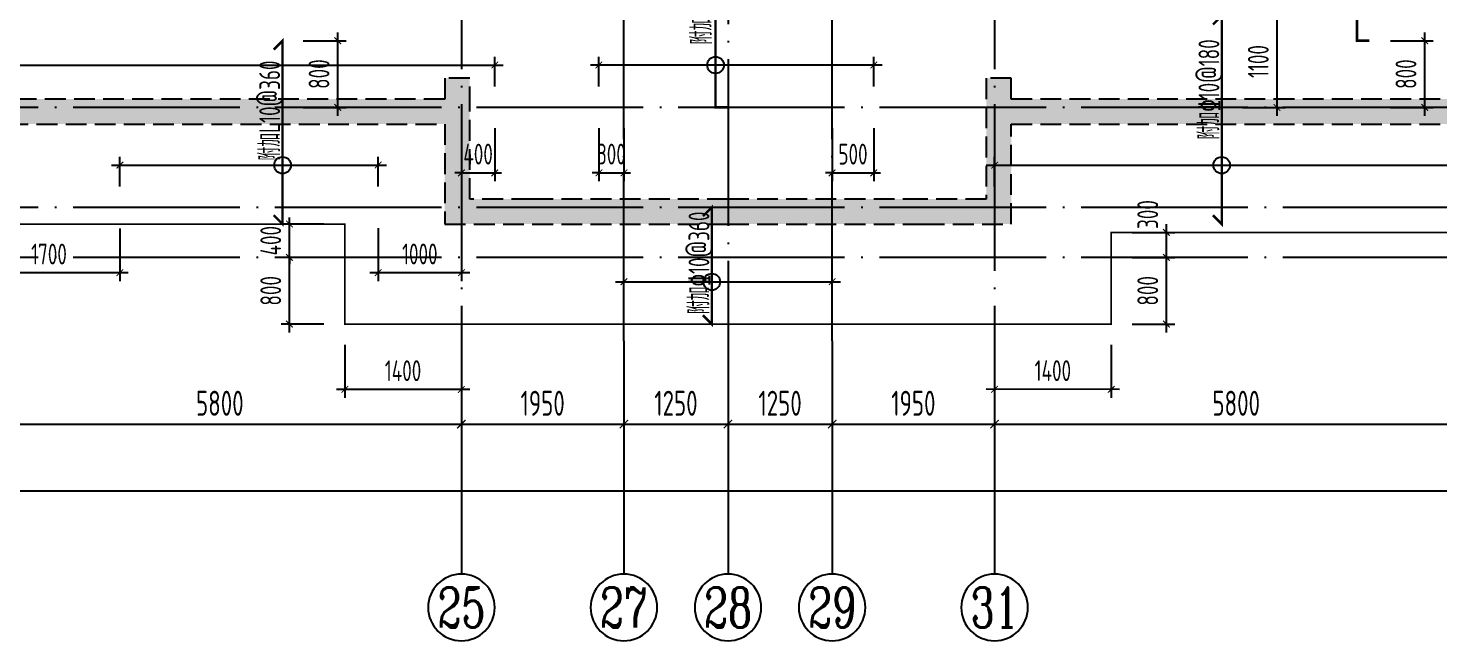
# Model space of a CAD drawing. Extents: x -668857 to 143095, y -247466 to 228182.
# Drawn here: x -398928 to -381996, y 194446 to 201797 of the extents above; entities that cross this region are included whole.
import ezdxf
from ezdxf.enums import TextEntityAlignment as Align

# ---------------------------------------------------------------- set-up
doc = ezdxf.new("R2010")
doc.units = 0
doc.header["$LTSCALE"] = 1000
doc.linetypes.add('DASH', pattern=[0.35, 0.25, -0.1])
doc.linetypes.add('DOTE', pattern=[2.42, 2, -0.2, 0.02, -0.2])
doc.layers.get('0').update_dxf_attribs({"linetype": 'CONTINUOUS'})
doc.layers.get('DEFPOINTS').update_dxf_attribs({"linetype": 'CONTINUOUS'})
for name, color, linetype in [('A-AXIS', 1, 'CONTINUOUS'), ('A-DOTE', 10, 'DOTE'), ('AXIS_NUM', 7, 'CONTINUOUS'), ('S-B板配筋', 6, 'CONTINUOUS'), ('S-B板配筋号', 7, 'CONTINUOUS'), ('S-J基础底板', 5, 'CONTINUOUS'), ('S-J基础底板标注', 3, 'CONTINUOUS'), ('S-Q墙填充', 252, 'CONTINUOUS'), ('S-Q墙实线', 6, 'CONTINUOUS'), ('S-Q墙虚线', 6, 'DASH'), ('S-Y一般标注', 3, 'CONTINUOUS')]:
    doc.layers.add(name, color=color, linetype=linetype)
doc.styles.add('TSSD_Axis', font='complex.shx', dxfattribs={"width": 0.7, "bigfont": 'hztxt.shx'})
doc.styles.add('TSSD_DIMENSION', font='Tssdeng.shx', dxfattribs={"width": 0.7, "bigfont": 'tssdchn.shx'})
doc.styles.add('TSSD_REIN', font='tssdeng.shx', dxfattribs={"width": 0.7, "height": 300, "bigfont": 'tssdchn.shx'})
doc.dimstyles.new('TSSD_100_100', dxfattribs={"dimtxt": 300, "dimasz": 100, "dimexe": 100, "dimexo": 250, "dimgap": 100, "dimtad": 1, "dimdec": 0, "dimzin": 0, "dimdsep": 46, "dimtxsty": 'TSSD_DIMENSION', "dimblk": 'ARCHTICK', "dimcen": 0, "dimdle": 100, "dimclrt": 7, "dimadec": 0, "dimazin": 0, "dimtfac": 1, "dimtdec": 0, "dimtix": 1, "dimtmove": 2, "dimatfit": 3, "dimldrblk": 'ARCHTICK', "dimfxl": 0, "dimtolj": 1, "dimtzin": 0, "dimarcsym": 0})
doc.dimstyles.new('TSSD_100_100$0', dxfattribs={"dimtxt": 300, "dimasz": 80, "dimexe": 100, "dimexo": 250, "dimgap": 100, "dimtad": 1, "dimdec": 0, "dimzin": 0, "dimdsep": 46, "dimtxsty": 'TSSD_DIMENSION', "dimblk": 'ARCHTICK', "dimcen": 0, "dimdle": 100, "dimclrd": 3, "dimclre": 3, "dimclrt": 7, "dimadec": 0, "dimazin": 0, "dimtfac": 1, "dimtdec": 0, "dimtix": 1, "dimtmove": 2, "dimatfit": 3, "dimldrblk": 'ARCHTICK', "dimfxl": 0, "dimtolj": 1, "dimtzin": 0, "dimarcsym": 0})

# ---------------------------------------------------------------- blocks, each defined once
blk = doc.blocks.new('_ArchTick')
at = {"color": 0, "linetype": 'ByBlock', "const_width": 0.15}
blk.add_lwpolyline([(-0.5, -0.5), (0.5, 0.5)], dxfattribs=at)
blk = doc.blocks.new('*D260')
at = {"layer": 'DEFPOINTS', "color": 0}
for p in [(33100, 3600), (38900, 3600), (38900, 2600)]:
    blk.add_point(p, dxfattribs=at)
at = {"layer": 'S-Y一般标注', "color": 0, "lineweight": -2}
for p, q in [((33100, 3350), (33100, 2500)), ((38900, 3350), (38900, 2500)), ((33000, 2600), (39000, 2600))]:
    blk.add_line(p, q, dxfattribs=at)
at = {"layer": 'S-Y一般标注', "color": 0, "lineweight": -2, "xscale": 100, "yscale": 100, "zscale": 100, "rotation": 180}
blk.add_blockref('_ArchTick', (33100, 2600), dxfattribs=at)
at = {"layer": 'S-Y一般标注', "color": 0, "lineweight": -2, "xscale": 100, "yscale": 100, "zscale": 100}
blk.add_blockref('_ArchTick', (38900, 2600), dxfattribs=at)
at = {"layer": 'S-Y一般标注', "color": 7, "insert": (36000, 2850), "char_height": 300, "attachment_point": 5, "style": 'TSSD_DIMENSION'}
blk.add_mtext('\\A1;5800', dxfattribs=at)
blk = doc.blocks.new('ts_axno')
at = {"color": 0, "linetype": 'ByBlock', "lineweight": -2}
blk.add_circle((0, 0), 0.5, dxfattribs=at)
at = {"color": 0, "linetype": 'ByBlock', "lineweight": -2, "style": 'TSSD_Axis', "width": 0.7}
blk.add_attdef('A', text='', height=0.6, dxfattribs=at).set_placement((0, 0), align=Align.MIDDLE_CENTER)
blk = doc.blocks.new('*D261')
at = {"layer": 'DEFPOINTS', "color": 0}
for p in [(43350, 3600), (45300, 3600), (45300, 2600)]:
    blk.add_point(p, dxfattribs=at)
at = {"layer": 'S-Y一般标注', "color": 0, "lineweight": -2}
for p, q in [((43350, 3350), (43350, 2500)), ((45300, 3350), (45300, 2500)), ((43250, 2600), (45400, 2600))]:
    blk.add_line(p, q, dxfattribs=at)
at = {"layer": 'S-Y一般标注', "color": 0, "lineweight": -2, "xscale": 100, "yscale": 100, "zscale": 100, "rotation": 180}
blk.add_blockref('_ArchTick', (43350, 2600), dxfattribs=at)
at = {"layer": 'S-Y一般标注', "color": 0, "lineweight": -2, "xscale": 100, "yscale": 100, "zscale": 100}
blk.add_blockref('_ArchTick', (45300, 2600), dxfattribs=at)
at = {"layer": 'S-Y一般标注', "color": 7, "insert": (44325, 2850), "char_height": 300, "attachment_point": 5, "style": 'TSSD_DIMENSION'}
blk.add_mtext('\\A1;1950', dxfattribs=at)
blk = doc.blocks.new('*D262')
at = {"layer": 'DEFPOINTS', "color": 0}
for p in [(45300, 3600), (51100, 3600), (51100, 2600)]:
    blk.add_point(p, dxfattribs=at)
at = {"layer": 'S-Y一般标注', "color": 0, "lineweight": -2}
for p, q in [((45300, 3350), (45300, 2500)), ((51100, 3350), (51100, 2500)), ((45200, 2600), (51200, 2600))]:
    blk.add_line(p, q, dxfattribs=at)
at = {"layer": 'S-Y一般标注', "color": 0, "lineweight": -2, "xscale": 100, "yscale": 100, "zscale": 100, "rotation": 180}
blk.add_blockref('_ArchTick', (45300, 2600), dxfattribs=at)
at = {"layer": 'S-Y一般标注', "color": 0, "lineweight": -2, "xscale": 100, "yscale": 100, "zscale": 100}
blk.add_blockref('_ArchTick', (51100, 2600), dxfattribs=at)
at = {"layer": 'S-Y一般标注', "color": 7, "insert": (48200, 2850), "char_height": 300, "attachment_point": 5, "style": 'TSSD_DIMENSION'}
blk.add_mtext('\\A1;5800', dxfattribs=at)
blk = doc.blocks.new('*D264')
at = {"layer": 'DEFPOINTS', "color": 0}
for p in [(4600, 3600), (54600, 3600), (54600, 1800)]:
    blk.add_point(p, dxfattribs=at)
at = {"layer": 'S-Y一般标注', "color": 0, "lineweight": -2}
for p, q in [((4600, 3350), (4600, 1700)), ((54600, 3350), (54600, 1700)), ((4500, 1800), (54700, 1800))]:
    blk.add_line(p, q, dxfattribs=at)
at = {"layer": 'S-Y一般标注', "color": 0, "lineweight": -2, "xscale": 100, "yscale": 100, "zscale": 100, "rotation": 180}
blk.add_blockref('_ArchTick', (4600, 1800), dxfattribs=at)
at = {"layer": 'S-Y一般标注', "color": 0, "lineweight": -2, "xscale": 100, "yscale": 100, "zscale": 100}
blk.add_blockref('_ArchTick', (54600, 1800), dxfattribs=at)
at = {"layer": 'S-Y一般标注', "color": 7, "insert": (29600, 2050), "char_height": 300, "attachment_point": 5, "style": 'TSSD_DIMENSION'}
blk.add_mtext('\\A1;50000', dxfattribs=at)
blk = doc.blocks.new('*D268')
at = {"layer": 'DEFPOINTS', "color": 0}
for p in [(38900, 3600), (40850, 3600), (40850, 2600)]:
    blk.add_point(p, dxfattribs=at)
at = {"layer": 'S-Y一般标注', "color": 0, "lineweight": -2}
for p, q in [((38900, 3350), (38900, 2500)), ((40850, 3350), (40850, 2500)), ((38800, 2600), (40950, 2600))]:
    blk.add_line(p, q, dxfattribs=at)
at = {"layer": 'S-Y一般标注', "color": 0, "lineweight": -2, "xscale": 100, "yscale": 100, "zscale": 100, "rotation": 180}
blk.add_blockref('_ArchTick', (38900, 2600), dxfattribs=at)
at = {"layer": 'S-Y一般标注', "color": 0, "lineweight": -2, "xscale": 100, "yscale": 100, "zscale": 100}
blk.add_blockref('_ArchTick', (40850, 2600), dxfattribs=at)
at = {"layer": 'S-Y一般标注', "color": 7, "insert": (39875, 2850), "char_height": 300, "attachment_point": 5, "style": 'TSSD_DIMENSION'}
blk.add_mtext('\\A1;1950', dxfattribs=at)
blk = doc.blocks.new('*D283')
at = {"layer": 'DEFPOINTS', "color": 0}
for p in [(40850, 3600), (42100, 3600), (42100, 2600)]:
    blk.add_point(p, dxfattribs=at)
at = {"layer": 'S-Y一般标注', "color": 0, "lineweight": -2}
for p, q in [((40850, 3350), (40850, 2500)), ((42100, 3350), (42100, 2500)), ((40750, 2600), (42200, 2600))]:
    blk.add_line(p, q, dxfattribs=at)
at = {"layer": 'S-Y一般标注', "color": 0, "lineweight": -2, "xscale": 100, "yscale": 100, "zscale": 100, "rotation": 180}
blk.add_blockref('_ArchTick', (40850, 2600), dxfattribs=at)
at = {"layer": 'S-Y一般标注', "color": 0, "lineweight": -2, "xscale": 100, "yscale": 100, "zscale": 100}
blk.add_blockref('_ArchTick', (42100, 2600), dxfattribs=at)
at = {"layer": 'S-Y一般标注', "color": 7, "insert": (41475, 2850), "char_height": 300, "attachment_point": 5, "style": 'TSSD_DIMENSION'}
blk.add_mtext('\\A1;1250', dxfattribs=at)
blk = doc.blocks.new('*D284')
at = {"layer": 'DEFPOINTS', "color": 0}
for p in [(42100, 3600), (43350, 3600), (43350, 2600)]:
    blk.add_point(p, dxfattribs=at)
at = {"layer": 'S-Y一般标注', "color": 0, "lineweight": -2}
for p, q in [((42100, 3350), (42100, 2500)), ((43350, 3350), (43350, 2500)), ((42000, 2600), (43450, 2600))]:
    blk.add_line(p, q, dxfattribs=at)
at = {"layer": 'S-Y一般标注', "color": 0, "lineweight": -2, "xscale": 100, "yscale": 100, "zscale": 100, "rotation": 180}
blk.add_blockref('_ArchTick', (42100, 2600), dxfattribs=at)
at = {"layer": 'S-Y一般标注', "color": 0, "lineweight": -2, "xscale": 100, "yscale": 100, "zscale": 100}
blk.add_blockref('_ArchTick', (43350, 2600), dxfattribs=at)
at = {"layer": 'S-Y一般标注', "color": 7, "insert": (42725, 2850), "char_height": 300, "attachment_point": 5, "style": 'TSSD_DIMENSION'}
blk.add_mtext('\\A1;1250', dxfattribs=at)
blk = doc.blocks.new('20210824.17211196')
at = {"layer": 'S-Q墙填充', "ltscale": 0.5}
h = blk.add_hatch(dxfattribs=at)
h.set_pattern_fill('ARMORED', color=252, scale=30, style=0)
h.set_pattern_definition([(50, (48278.55, 29260.87), (215.17805, -18.82564), [22.5, -247.5]), (355, (48278.55, 29260.87), (-41.6254, 225.65764), [18, -198]), (100.4514, (48296.48, 29259.3), (173.5528, 206.83186), [19.12206, -210.34263]), (46.1842, (48278.55, 29320.87), (320.1723, -49.6557), [33.75, -371.25]), (96.6356, (48305.23, 29316.73), (280.3988, 292.2354), [28.6831, -315.5139]), (351.1842, (48278.55, 29320.87), (280.3986, 292.2356), [27, -297]), (21, (48308.55, 29305.87), (179.07212, -120.78567), [22.5, -247.5]), (326, (48308.55, 29305.87), (72.9946, 217.545), [18, -198]), (71.4514, (48323.47, 29295.8), (252.0668, 96.75915), [19.12206, -210.34263]), (37.5, (48278.55, 29260.87), (3.647957, 99.868156), [0, -195.6, 0, -201, 0, -198.75]), (7.5, (48278.55, 29260.87), (78.92086, 118.32351), [0, -114.6, 0, -191.1, 0, -75.75]), (327.5, (48211.65, 29260.87), (160.14673, -6.76646), [0, -75, 0, -234, 0, -310.5]), (317.5, (48181.65, 29260.87), (174.95585, 30.0315), [0, -97.5, 0, -155.4, 0, -220.5]), (45, (48278.55, 29260.87), (-106.06602, 106.06602), [])])
h.paths.add_polyline_path([(147542, 66729), (145942, 66729), (145542, 66729), (142642, 66729), (142192, 66729), (141292, 66729), (140842, 66729), (139342, 66729), (139342, 67529), (139342, 68529), (138692, 68529), (137042, 68529), (136442, 68529), (136442, 68779), (133242, 68779), (133242, 68529), (132642, 68529), (131042, 68529), (130342, 68529), (130342, 67529), (130342, 66729), (117642, 66729), (117192, 66729), (116292, 66729), (115842, 66729), (114342, 66729), (114342, 67529), (114342, 68529), (113692, 68529), (112042, 68529), (111442, 68529), (111442, 68779), (108242, 68779), (108242, 68529), (107642, 68529), (106042, 68529), (105342, 68529), (105342, 67529), (105342, 66729), (97142, 66729), (97142, 63729), (97142, 61129), (97142, 59029), (99942, 59029), (106442, 59029), (106442, 57829), (107492, 57829), (109842, 57829), (112192, 57829), (113242, 57829), (113242, 59029), (118842, 59029), (119742, 59029), (122342, 59029), (124942, 59029), (125842, 59029), (131442, 59029), (131442, 57829), (132492, 57829), (134842, 57829), (137192, 57829), (138242, 57829), (138242, 59029), (143842, 59029), (144742, 59029), (147542, 59029)])
h.paths.add_polyline_path([(100942, 59329), (100942, 60779), (100742, 60779), (100742, 59329), (99942, 59329), (97442, 59329), (97442, 61129), (97442, 63629), (98142, 63629), (98142, 63829), (97442, 63829), (97442, 66429), (97842, 66429), (98742, 66429), (99042, 66429), (99042, 65779), (99242, 65779), (99242, 66429), (101942, 66429), (101942, 63629), (102142, 63629), (102142, 66429), (102492, 66429), (103392, 66429), (103742, 66429), (103742, 65629), (103942, 65629), (103942, 66429), (105642, 66429), (105642, 67529), (105642, 68229), (106042, 68229), (107642, 68229), (108342, 68229), (108342, 67029), (108542, 67029), (108542, 68329), (108542, 68479), (111142, 68479), (111142, 68329), (111142, 67029), (111342, 67029), (111342, 68229), (112042, 68229), (113692, 68229), (114042, 68229), (114042, 67529), (114042, 66429), (115742, 66429), (115742, 65629), (115942, 65629), (115942, 66429), (116292, 66429), (117192, 66429), (117542, 66429), (117542, 63629), (117742, 63629), (117742, 66429), (120442, 66429), (120442, 63629), (120642, 63629), (120642, 66429), (120942, 66429), (121942, 66429), (122242, 66429), (122242, 66429), (122442, 66429), (122442, 66429), (122742, 66429), (123742, 66429), (124042, 66429), (124042, 63629), (124242, 63629), (124242, 66429), (126942, 66429), (126942, 63629), (127142, 63629), (127142, 66429), (127492, 66429), (128392, 66429), (128742, 66429), (128742, 65629), (128942, 65629), (128942, 66429), (130642, 66429), (130642, 67529), (130642, 68229), (131042, 68229), (132642, 68229), (133342, 68229), (133342, 67029), (133542, 67029), (133542, 68479), (136142, 68479), (136142, 67029), (136342, 67029), (136342, 68229), (137042, 68229), (138692, 68229), (139042, 68229), (139042, 67529), (139042, 66429), (140742, 66429), (140742, 65629), (140942, 65629), (140942, 66429), (141292, 66429), (142192, 66429), (142542, 66429), (142542, 63629), (142742, 63629), (142742, 66429), (145442, 66429), (145442, 65779), (145642, 65779), (145642, 66429), (145942, 66429), (146842, 66429), (147242, 66429), (147242, 63829), (146542, 63829), (146542, 63629), (147242, 63629), (147242, 61129), (147242, 59329), (144742, 59329), (143942, 59329), (143942, 60779), (143742, 60779), (143742, 59329), (138242, 59329), (138242, 59579), (137942, 59579), (137942, 59229), (137942, 58129), (137192, 58129), (134842, 58129), (132492, 58129), (131742, 58129), (131742, 59229), (131742, 59579), (131442, 59579), (131442, 59329), (125942, 59329), (125942, 60779), (125742, 60779), (125742, 59329), (124942, 59329), (122342, 59329), (119742, 59329), (118942, 59329), (118942, 60779), (118742, 60779), (118742, 59329), (113242, 59329), (113242, 59579), (112942, 59579), (112942, 59229), (112942, 58129), (112192, 58129), (109842, 58129), (107492, 58129), (106742, 58129), (106742, 59229), (106742, 59579), (106442, 59579), (106442, 59329)], flags=16)
at = {"layer": 'S-Q墙虚线', "color": 6}
for points in [[(125842, 59029), (131442, 59029), (131442, 57829), (132492, 57829), (134842, 57829), (137192, 57829), (138242, 57829), (138242, 59029), (143842, 59029)], [(143742, 59329), (138242, 59329), (138242, 59579), (137942, 59579), (137942, 59229), (137942, 58129), (137192, 58129), (134842, 58129), (132492, 58129), (131742, 58129), (131742, 59229), (131742, 59579), (131442, 59579), (131442, 59329), (125942, 59329)]]:
    blk.add_lwpolyline(points, dxfattribs=at)
blk = doc.blocks.new('*D955')
at = {"layer": 'DEFPOINTS', "color": 0}
for p in [(-395792, 199046), (-395128, 199046), (-395128, 198246)]:
    blk.add_point(p, dxfattribs=at)
at = {"layer": 'S-J基础底板标注', "color": 3, "lineweight": -2}
for p, q in [((-395792, 198146), (-395792, 199146)), ((-395378, 199046), (-395892, 199046)), ((-395378, 198246), (-395892, 198246))]:
    blk.add_line(p, q, dxfattribs=at)
at = {"layer": 'S-J基础底板标注', "color": 3, "lineweight": -2, "xscale": 80, "yscale": 80, "zscale": 80}
for p, rotation in [((-395792, 199046), 89.99821958905613), ((-395792, 198246), 269.9982195890561)]:
    blk.add_blockref('_ArchTick', p, dxfattribs=dict(at, rotation=rotation))
at = {"layer": 'S-J基础底板标注', "color": 7, "insert": (-396017, 198646), "char_height": 250, "attachment_point": 5, "rotation": 89.9982, "style": 'TSSD_DIMENSION'}
blk.add_mtext('\\A1;800', dxfattribs=at)
blk = doc.blocks.new('*D957')
at = {"layer": 'DEFPOINTS', "color": 0}
for p in [(-395128, 198246), (-393728, 198245), (-395129, 197463)]:
    blk.add_point(p, dxfattribs=at)
at = {"layer": 'S-J基础底板标注', "color": 3, "lineweight": -2}
for p, q in [((-395129, 197996), (-395129, 197363)), ((-393728, 197995), (-393729, 197362)), ((-393629, 197462), (-395229, 197463))]:
    blk.add_line(p, q, dxfattribs=at)
at = {"layer": 'S-J基础底板标注', "color": 3, "lineweight": -2, "xscale": 80, "yscale": 80, "zscale": 80}
for p, rotation in [((-395129, 197463), 179.95127713312), ((-393729, 197462), 359.95127713312)]:
    blk.add_blockref('_ArchTick', p, dxfattribs=dict(at, rotation=rotation))
at = {"layer": 'S-J基础底板标注', "color": 7, "insert": (-394429, 197687), "char_height": 250, "attachment_point": 5, "rotation": 359.9513, "style": 'TSSD_DIMENSION'}
blk.add_mtext('\\A1;1400', dxfattribs=at)
blk = doc.blocks.new('*D958')
at = {"layer": 'DEFPOINTS', "color": 0}
for p in [(-387328, 198248), (-385928, 198246), (-387329, 197464)]:
    blk.add_point(p, dxfattribs=at)
at = {"layer": 'S-J基础底板标注', "color": 3, "lineweight": -2}
for p, q in [((-387329, 197998), (-387329, 197364)), ((-385929, 197996), (-385929, 197362)), ((-385829, 197462), (-387429, 197464))]:
    blk.add_line(p, q, dxfattribs=at)
at = {"layer": 'S-J基础底板标注', "color": 3, "lineweight": -2, "xscale": 80, "yscale": 80, "zscale": 80}
for p, rotation in [((-387329, 197464), 179.9255793481352), ((-385929, 197462), 359.9255793481352)]:
    blk.add_blockref('_ArchTick', p, dxfattribs=dict(at, rotation=rotation))
at = {"layer": 'S-J基础底板标注', "color": 7, "insert": (-386629, 197688), "char_height": 250, "attachment_point": 5, "rotation": 359.9256, "style": 'TSSD_DIMENSION'}
blk.add_mtext('\\A1;1400', dxfattribs=at)
blk = doc.blocks.new('*D959')
at = {"layer": 'DEFPOINTS', "color": 0}
for p in [(-385928, 199046), (-385265, 199046), (-385928, 198246)]:
    blk.add_point(p, dxfattribs=at)
at = {"layer": 'S-J基础底板标注', "color": 3, "lineweight": -2}
for p, q in [((-385265, 198146), (-385265, 199146)), ((-385678, 199046), (-385165, 199046)), ((-385678, 198246), (-385165, 198246))]:
    blk.add_line(p, q, dxfattribs=at)
at = {"layer": 'S-J基础底板标注', "color": 3, "lineweight": -2, "xscale": 80, "yscale": 80, "zscale": 80}
for p, rotation in [((-385265, 199046), 90), ((-385265, 198246), 270)]:
    blk.add_blockref('_ArchTick', p, dxfattribs=dict(at, rotation=rotation))
at = {"layer": 'S-J基础底板标注', "color": 7, "insert": (-385490, 198646), "char_height": 250, "attachment_point": 5, "rotation": 90, "style": 'TSSD_DIMENSION'}
blk.add_mtext('\\A1;800', dxfattribs=at)
blk = doc.blocks.new('*D978')
at = {"layer": 'DEFPOINTS', "color": 0}
for p in [(-395792, 199447), (-395128, 199447), (-395128, 199046)]:
    blk.add_point(p, dxfattribs=at)
at = {"layer": 'S-J基础底板标注', "color": 3, "lineweight": -2}
for p, q in [((-395792, 199447), (-395792, 199527)), ((-395378, 199447), (-395892, 199447)), ((-395792, 199046), (-395792, 199447)), ((-395378, 199046), (-395892, 199046)), ((-395792, 199046), (-395792, 198966))]:
    blk.add_line(p, q, dxfattribs=at)
at = {"layer": 'S-J基础底板标注', "color": 3, "lineweight": -2, "xscale": 80, "yscale": 80, "zscale": 80}
for p, rotation in [((-395792, 199447), 269.9982195890522), ((-395792, 199046), 89.99821958905221)]:
    blk.add_blockref('_ArchTick', p, dxfattribs=dict(at, rotation=rotation))
at = {"layer": 'S-J基础底板标注', "color": 7, "insert": (-396017, 199247), "char_height": 250, "attachment_point": 5, "rotation": 89.9982, "style": 'TSSD_DIMENSION'}
blk.add_mtext('\\A1;400', dxfattribs=at)
blk = doc.blocks.new('*D979')
at = {"layer": 'DEFPOINTS', "color": 0}
for p in [(-385928, 199346), (-385265, 199346), (-385928, 199046)]:
    blk.add_point(p, dxfattribs=at)
at = {"layer": 'S-J基础底板标注', "color": 3, "lineweight": -2}
for p, q in [((-385678, 199346), (-385165, 199346)), ((-385265, 198946), (-385265, 199446)), ((-385678, 199046), (-385165, 199046))]:
    blk.add_line(p, q, dxfattribs=at)
at = {"layer": 'S-J基础底板标注', "color": 3, "lineweight": -2, "xscale": 80, "yscale": 80, "zscale": 80}
for p, rotation in [((-385265, 199346), 90), ((-385265, 199046), 270)]:
    blk.add_blockref('_ArchTick', p, dxfattribs=dict(at, rotation=rotation))
at = {"layer": 'S-J基础底板标注', "color": 7, "insert": (-385490, 199561), "char_height": 250, "attachment_point": 5, "rotation": 90, "style": 'TSSD_DIMENSION'}
blk.add_mtext('\\A1;300', dxfattribs=at)
blk = doc.blocks.new('*D1024')
at = {"layer": 'DEFPOINTS', "color": 0, "ltscale": 0.5}
for p in [(-393326, 201355), (-412931, 200846), (-393326, 200846)]:
    blk.add_point(p, dxfattribs=at)
at = {"layer": 'S-J基础底板标注', "color": 3, "lineweight": -2, "ltscale": 0.5}
for p, q in [((-413031, 201355), (-393226, 201355)), ((-412931, 201096), (-412931, 201455)), ((-393326, 201096), (-393326, 201455))]:
    blk.add_line(p, q, dxfattribs=at)
at = {"layer": 'S-J基础底板标注', "color": 3, "lineweight": -2, "ltscale": 0.5, "xscale": 80, "yscale": 80, "zscale": 80, "rotation": 180}
blk.add_blockref('_ArchTick', (-412931, 201355), dxfattribs=at)
at = {"layer": 'S-J基础底板标注', "color": 3, "lineweight": -2, "ltscale": 0.5, "xscale": 80, "yscale": 80, "zscale": 80}
blk.add_blockref('_ArchTick', (-393326, 201355), dxfattribs=at)
blk = doc.blocks.new('*D1030')
at = {"layer": 'DEFPOINTS', "color": 0, "ltscale": 0.5}
for p in [(-392078, 201355), (-392078, 200846), (-388778, 200846)]:
    blk.add_point(p, dxfattribs=at)
at = {"layer": 'S-J基础底板标注', "color": 3, "lineweight": -2, "ltscale": 0.5}
for p, q in [((-388678, 201355), (-392178, 201355)), ((-392078, 201096), (-392078, 201455)), ((-388778, 201096), (-388778, 201455))]:
    blk.add_line(p, q, dxfattribs=at)
at = {"layer": 'S-J基础底板标注', "color": 3, "lineweight": -2, "ltscale": 0.5, "xscale": 80, "yscale": 80, "zscale": 80}
for p, rotation in [((-392078, 201355), 180.0000000010147), ((-388778, 201355), 1.014708317370605e-09)]:
    blk.add_blockref('_ArchTick', p, dxfattribs=dict(at, rotation=rotation))
blk = doc.blocks.new('*D934')
at = {"layer": 'DEFPOINTS', "color": 0}
for p in [(-393728, 200846), (-393328, 200846), (-393328, 200061)]:
    blk.add_point(p, dxfattribs=at)
at = {"layer": 'S-J基础底板标注', "color": 3, "lineweight": -2}
for p, q in [((-393728, 200596), (-393728, 199961)), ((-393328, 200596), (-393328, 199961)), ((-393728, 200061), (-393808, 200061)), ((-393728, 200061), (-393328, 200061)), ((-393328, 200061), (-393248, 200061))]:
    blk.add_line(p, q, dxfattribs=at)
at = {"layer": 'S-J基础底板标注', "color": 3, "lineweight": -2, "xscale": 80, "yscale": 80, "zscale": 80}
for p, rotation in [((-393728, 200061), 0.0001487968534785722), ((-393328, 200061), 180.0001487968534)]:
    blk.add_blockref('_ArchTick', p, dxfattribs=dict(at, rotation=rotation))
at = {"layer": 'S-J基础底板标注', "color": 7, "insert": (-393528, 200286), "char_height": 250, "attachment_point": 5, "rotation": 0.0001, "style": 'TSSD_DIMENSION'}
blk.add_mtext('\\A1;400', dxfattribs=at)
blk = doc.blocks.new('*D1001')
at = {"layer": 'DEFPOINTS', "color": 0}
for p in [(-392078, 200846), (-391778, 200846), (-391778, 200061)]:
    blk.add_point(p, dxfattribs=at)
at = {"layer": 'S-J基础底板标注', "color": 3, "lineweight": -2}
for p, q in [((-392078, 200596), (-392078, 199961)), ((-391778, 200596), (-391778, 199961)), ((-392078, 200061), (-392158, 200061)), ((-392078, 200061), (-391778, 200061)), ((-391778, 200061), (-391698, 200061))]:
    blk.add_line(p, q, dxfattribs=at)
at = {"layer": 'S-J基础底板标注', "color": 3, "lineweight": -2, "xscale": 80, "yscale": 80, "zscale": 80}
for p, rotation in [((-392078, 200061), 0.0001190507822723674), ((-391778, 200061), 180.0001190507823)]:
    blk.add_blockref('_ArchTick', p, dxfattribs=dict(at, rotation=rotation))
at = {"layer": 'S-J基础底板标注', "color": 7, "insert": (-391928, 200286), "char_height": 250, "attachment_point": 5, "rotation": 0.0001, "style": 'TSSD_DIMENSION'}
blk.add_mtext('\\A1;300', dxfattribs=at)
blk = doc.blocks.new('*D1002')
at = {"layer": 'DEFPOINTS', "color": 0}
for p in [(-389278, 200846), (-388778, 200846), (-388778, 200061)]:
    blk.add_point(p, dxfattribs=at)
at = {"layer": 'S-J基础底板标注', "color": 3, "lineweight": -2}
for p, q in [((-389278, 200596), (-389278, 199961)), ((-388778, 200596), (-388778, 199961)), ((-389278, 200061), (-389358, 200061)), ((-389278, 200061), (-388778, 200061)), ((-388778, 200061), (-388698, 200061))]:
    blk.add_line(p, q, dxfattribs=at)
at = {"layer": 'S-J基础底板标注', "color": 3, "lineweight": -2, "xscale": 80, "yscale": 80, "zscale": 80}
blk.add_blockref('_ArchTick', (-389278, 200061), dxfattribs=at)
at = {"layer": 'S-J基础底板标注', "color": 3, "lineweight": -2, "xscale": 80, "yscale": 80, "zscale": 80, "rotation": 180}
blk.add_blockref('_ArchTick', (-388778, 200061), dxfattribs=at)
at = {"layer": 'S-J基础底板标注', "color": 7, "insert": (-389028, 200286), "char_height": 250, "attachment_point": 5, "style": 'TSSD_DIMENSION'}
blk.add_mtext('\\A1;500', dxfattribs=at)
blk = doc.blocks.new('*D1004')
at = {"layer": 'DEFPOINTS', "color": 0}
for p in [(-382828, 201646), (-382165, 201646), (-382828, 200846)]:
    blk.add_point(p, dxfattribs=at)
at = {"layer": 'S-J基础底板标注', "color": 3, "lineweight": -2}
for p, q in [((-382165, 200746), (-382165, 201746)), ((-382578, 201646), (-382065, 201646)), ((-382578, 200846), (-382065, 200846))]:
    blk.add_line(p, q, dxfattribs=at)
at = {"layer": 'S-J基础底板标注', "color": 3, "lineweight": -2, "xscale": 80, "yscale": 80, "zscale": 80}
for p, rotation in [((-382165, 201646), 90), ((-382165, 200846), 270)]:
    blk.add_blockref('_ArchTick', p, dxfattribs=dict(at, rotation=rotation))
at = {"layer": 'S-J基础底板标注', "color": 7, "insert": (-382390, 201246), "char_height": 250, "attachment_point": 5, "rotation": 90, "style": 'TSSD_DIMENSION'}
blk.add_mtext('\\A1;800', dxfattribs=at)
blk = doc.blocks.new('*D1042')
at = {"layer": 'DEFPOINTS', "color": 0, "ltscale": 0.5}
for p in [(-394728, 200154), (-397828, 199646), (-394728, 199646)]:
    blk.add_point(p, dxfattribs=at)
at = {"layer": 'S-J基础底板标注', "color": 3, "lineweight": -2, "ltscale": 0.5}
for p, q in [((-397928, 200154), (-394628, 200154)), ((-397828, 199896), (-397828, 200254)), ((-394728, 199896), (-394728, 200254))]:
    blk.add_line(p, q, dxfattribs=at)
at = {"layer": 'S-J基础底板标注', "color": 3, "lineweight": -2, "ltscale": 0.5, "xscale": 80, "yscale": 80, "zscale": 80}
for p, rotation in [((-397828, 200154), 179.9995112283232), ((-394728, 200154), 359.9995112283233)]:
    blk.add_blockref('_ArchTick', p, dxfattribs=dict(at, rotation=rotation))
blk = doc.blocks.new('*D1016')
at = {"layer": 'DEFPOINTS', "color": 0}
for p in [(-395876, 201646), (-395212, 201646), (-395876, 200846)]:
    blk.add_point(p, dxfattribs=at)
at = {"layer": 'S-J基础底板标注', "color": 3, "lineweight": -2}
for p, q in [((-395212, 200746), (-395212, 201746)), ((-395626, 201646), (-395112, 201646)), ((-395626, 200846), (-395112, 200846))]:
    blk.add_line(p, q, dxfattribs=at)
at = {"layer": 'S-J基础底板标注', "color": 3, "lineweight": -2, "xscale": 80, "yscale": 80, "zscale": 80}
for p, rotation in [((-395212, 201646), 90), ((-395212, 200846), 270)]:
    blk.add_blockref('_ArchTick', p, dxfattribs=dict(at, rotation=rotation))
at = {"layer": 'S-J基础底板标注', "color": 7, "insert": (-395437, 201246), "char_height": 250, "attachment_point": 5, "rotation": 90, "style": 'TSSD_DIMENSION'}
blk.add_mtext('\\A1;800', dxfattribs=at)
blk = doc.blocks.new('*D1043')
at = {"layer": 'DEFPOINTS', "color": 0, "ltscale": 0.5}
for p in [(-389278, 198754), (-391778, 198246), (-389278, 198246)]:
    blk.add_point(p, dxfattribs=at)
at = {"layer": 'S-J基础底板标注', "color": 3, "lineweight": -2, "ltscale": 0.5}
for p, q in [((-391778, 198496), (-391778, 198854)), ((-389278, 198496), (-389278, 198854)), ((-391878, 198754), (-389178, 198754))]:
    blk.add_line(p, q, dxfattribs=at)
at = {"layer": 'S-J基础底板标注', "color": 3, "lineweight": -2, "ltscale": 0.5, "xscale": 80, "yscale": 80, "zscale": 80}
for p, rotation in [((-391778, 198754), 179.9999190256632), ((-389278, 198754), 359.9999190256631)]:
    blk.add_blockref('_ArchTick', p, dxfattribs=dict(at, rotation=rotation))
blk = doc.blocks.new('*D1044')
at = {"layer": 'DEFPOINTS', "color": 0, "ltscale": 0.5}
for p in [(-381528, 200154), (-387328, 199646), (-381528, 199646)]:
    blk.add_point(p, dxfattribs=at)
at = {"layer": 'S-J基础底板标注', "color": 3, "lineweight": -2, "ltscale": 0.5}
for p, q in [((-387428, 200154), (-381428, 200154)), ((-387328, 199896), (-387328, 200254)), ((-381528, 199896), (-381528, 200254))]:
    blk.add_line(p, q, dxfattribs=at)
at = {"layer": 'S-J基础底板标注', "color": 3, "lineweight": -2, "ltscale": 0.5, "xscale": 80, "yscale": 80, "zscale": 80}
for p, rotation in [((-387328, 200154), 179.999941157526), ((-381528, 200154), 359.999941157526)]:
    blk.add_blockref('_ArchTick', p, dxfattribs=dict(at, rotation=rotation))
blk = doc.blocks.new('*D1017')
at = {"layer": 'DEFPOINTS', "color": 0}
for p in [(-384602, 201947), (-383938, 201947), (-384602, 200846)]:
    blk.add_point(p, dxfattribs=at)
at = {"layer": 'S-J基础底板标注', "color": 3, "lineweight": -2}
for p, q in [((-383938, 200746), (-383938, 202047)), ((-384352, 201947), (-383838, 201947)), ((-384352, 200846), (-383838, 200846))]:
    blk.add_line(p, q, dxfattribs=at)
at = {"layer": 'S-J基础底板标注', "color": 3, "lineweight": -2, "xscale": 80, "yscale": 80, "zscale": 80}
for p, rotation in [((-383938, 201947), 90), ((-383938, 200846), 270)]:
    blk.add_blockref('_ArchTick', p, dxfattribs=dict(at, rotation=rotation))
at = {"layer": 'S-J基础底板标注', "color": 7, "insert": (-384163, 201397), "char_height": 250, "attachment_point": 5, "rotation": 90, "style": 'TSSD_DIMENSION'}
blk.add_mtext('\\A1;1100', dxfattribs=at)
blk = doc.blocks.new('*D1020')
at = {"layer": 'DEFPOINTS', "color": 0}
for p in [(-399528, 199646), (-397828, 199645), (-399529, 198863)]:
    blk.add_point(p, dxfattribs=at)
at = {"layer": 'S-J基础底板标注', "color": 3, "lineweight": -2}
for p, q in [((-399528, 199396), (-399529, 198763)), ((-397828, 199395), (-397829, 198762)), ((-397729, 198862), (-399629, 198863))]:
    blk.add_line(p, q, dxfattribs=at)
at = {"layer": 'S-J基础底板标注', "color": 3, "lineweight": -2, "xscale": 80, "yscale": 80, "zscale": 80}
for p, rotation in [((-399529, 198863), 179.9512198236513), ((-397829, 198862), 359.9512198236514)]:
    blk.add_blockref('_ArchTick', p, dxfattribs=dict(at, rotation=rotation))
at = {"layer": 'S-J基础底板标注', "color": 7, "insert": (-398679, 199087), "char_height": 250, "attachment_point": 5, "rotation": 359.9512, "style": 'TSSD_DIMENSION'}
blk.add_mtext('\\A1;1700', dxfattribs=at)
blk = doc.blocks.new('*D1021')
at = {"layer": 'DEFPOINTS', "color": 0}
for p in [(-394728, 199646), (-393728, 199646), (-394728, 198863)]:
    blk.add_point(p, dxfattribs=at)
at = {"layer": 'S-J基础底板标注', "color": 3, "lineweight": -2}
for p, q in [((-394728, 199396), (-394728, 198763)), ((-393728, 199396), (-393728, 198763)), ((-393628, 198863), (-394828, 198863))]:
    blk.add_line(p, q, dxfattribs=at)
at = {"layer": 'S-J基础底板标注', "color": 3, "lineweight": -2, "xscale": 80, "yscale": 80, "zscale": 80}
for p, rotation in [((-394728, 198863), 180.0121647913739), ((-393728, 198863), 0.01216479137390536)]:
    blk.add_blockref('_ArchTick', p, dxfattribs=dict(at, rotation=rotation))
at = {"layer": 'S-J基础底板标注', "color": 7, "insert": (-394228, 199088), "char_height": 250, "attachment_point": 5, "rotation": 0.0122, "style": 'TSSD_DIMENSION'}
blk.add_mtext('\\A1;1000', dxfattribs=at)
blk = doc.blocks.new('20210726.16350016')
at = {"layer": 'A-AXIS'}
for p, q in [((38900, 3600.1), (38900, 800.1)), ((40850, 3600.2), (40850, 800.2)), ((42100, 3600), (42100, 800)), ((43350, 3600.3), (43350, 800.3)), ((45300, 3600), (45300, 800))]:
    blk.add_line(p, q, dxfattribs=at)
at = {"layer": 'A-DOTE'}
for p, q in [((38900.2, 13700), (38900, 3600)), ((45299.8, 13700), (45300, 3600)), ((40850, 3600.2), (40850, 11500)), ((43350, 3600.2), (43350, 11500)), ((42100, 9400), (42100, 3600)), ((55600, 6400), (3600, 6400)), ((55600, 5200), (3600, 5200)), ((55600, 4600), (3600, 4600))]:
    blk.add_line(p, q, dxfattribs=at)
at = {"layer": 'A-AXIS'}
ref = blk.add_blockref('ts_axno', (38900, 400.1), dxfattribs=dict(at, xscale=-800, yscale=800, zscale=800, rotation=180))
ref.add_attrib('17', '25', dxfattribs={"layer": 'AXIS_NUM', "height": 480, "style": 'TSSD_Axis', "width": 0.7}).set_placement((38900, 400.1), align=Align.MIDDLE_CENTER)
ref = blk.add_blockref('ts_axno', (40850, 400.2), dxfattribs=dict(at, xscale=-800, yscale=800, zscale=800, rotation=180))
ref.add_attrib('5', '27', dxfattribs={"layer": 'AXIS_NUM', "height": 480, "style": 'TSSD_Axis', "width": 0.7}).set_placement((40850, 400.2), align=Align.MIDDLE_CENTER)
ref = blk.add_blockref('ts_axno', (42100, 400), dxfattribs=dict(at, xscale=-800, yscale=800, zscale=800, rotation=180))
ref.add_attrib('19', '28', dxfattribs={"layer": 'AXIS_NUM', "height": 480, "style": 'TSSD_Axis', "width": 0.7}).set_placement((42100, 400), align=Align.MIDDLE_CENTER)
ref = blk.add_blockref('ts_axno', (43350, 400.3), dxfattribs=dict(at, xscale=-800, yscale=800, zscale=800, rotation=180))
ref.add_attrib('5', '29', dxfattribs={"layer": 'AXIS_NUM', "height": 480, "style": 'TSSD_Axis', "width": 0.7}).set_placement((43350, 400.3), align=Align.MIDDLE_CENTER)
ref = blk.add_blockref('ts_axno', (45300, 400), dxfattribs=dict(at, xscale=-800, yscale=800, zscale=800, rotation=180))
ref.add_attrib('19', '31', dxfattribs={"layer": 'AXIS_NUM', "height": 480, "style": 'TSSD_Axis', "width": 0.7}).set_placement((45300, 400), align=Align.MIDDLE_CENTER)
at = {"layer": 'S-Y一般标注'}
for base, p1, p2, picture, middle in [((54600, 1800), (4600, 3600), (54600, 3600), '*D264', (29600, 2050)), ((38900, 2600.1), (33100, 3600), (38900, 3600.1), '*D260', (36000, 2850.1)), ((40850, 2600.1), (38900, 3600.1), (40850, 3600.1), '*D268', (39875, 2850.1)), ((42100, 2600.1), (40850, 3600.1), (42100, 3600.1), '*D283', (41475, 2850.1)), ((43350, 2600.1), (42100, 3600.1), (43350, 3600.1), '*D284', (42725, 2850.1)), ((45300, 2600.1), (43350, 3600.1), (45300, 3600.1), '*D261', (44325, 2850.1)), ((51100, 2600), (45300, 3600), (51100, 3600), '*D262', (48200, 2850))]:
    dim = blk.add_linear_dim(base=base, p1=p1, p2=p2, dimstyle='TSSD_100_100', dxfattribs=at)
    dim.commit()
    dim.dimension.update_dxf_attribs({"geometry": picture, "text_midpoint": middle})

msp = doc.modelspace()

# ---------------------------------------------------------------- linework, layer by layer
at = {"layer": 'S-B板配筋', "const_width": 30}
for points in [[(-382828.24, 206546.68), (-382978.24, 206546.68), (-382978.31, 201646.3), (-382828.31, 201646.3)], [(-390528.28, 203146.41), (-390678.28, 203146.41), (-390678.27, 200846.41), (-390528.27, 200846.41)], [(-384707.59, 199552.47), (-384601.52, 199446.41), (-384601.52, 201946.75), (-384707.59, 201840.68)], [(-395981.74, 199552.7), (-395875.67, 199446.64), (-395875.65, 201646.49), (-395981.71, 201540.42)], [(-390829.12, 198352.47), (-390723.05, 198246.4), (-390723.05, 199646.41), (-390829.12, 199540.34)]]:
    msp.add_lwpolyline(points, dxfattribs=at)
at = {"layer": 'S-J基础底板', "const_width": 20}
msp.add_lwpolyline([(-420128.32, 198246.4), (-410928.24, 198246.4), (-410928.29, 199446.31), (-395128.28, 199446.66), (-395128.29, 198246.41), (-385928.3, 198246.39), (-385928.29, 199346.41), (-377028.3, 199346.41), (-377028.28, 209646.41), (-384628.3, 209646.41), (-384628.28, 211346.41), (-396428.28, 211346.41), (-396428.28, 209646.41), (-409628.28, 209646.41), (-409628.28, 211346.41), (-421428.28, 211346.41), (-421428.29, 209646.41), (-429028.29, 209646.41), (-429028.29, 199346.5), (-420128.28, 199346.32)], close=True, dxfattribs=at)
at = {"layer": 'S-J基础底板标注', "color": 2, "ltscale": 0.5}
for centre in [(-390678.27, 201354.63), (-395875.8, 200152.92), (-384601.65, 200153.16), (-390723.18, 198753.16)]:
    msp.add_circle(centre, 100, dxfattribs=at)

# ---------------------------------------------------------------- block references
at = {"layer": 'A-DOTE'}
msp.add_blockref('20210726.16350016', (-432628.28, 194446.36), dxfattribs=at)
at = {"layer": 'S-Q墙实线'}
msp.add_blockref('20210824.17211196', (-525370.58, 141617.42), dxfattribs=at)

# ---------------------------------------------------------------- texts
at = {"layer": 'S-B板配筋号', "color": 1, "style": 'TSSD_REIN', "width": 0.7}
for s, p in [('附加%%13210@180', (-390722.22, 201603.32)), ('附加L10@360', (-395904.79, 200207.61)), ('附加%%13210@180', (-384630.66, 200461.04)), ('附加%%13210@360', (-390752.19, 198365.63))]:
    msp.add_text(s, height=250, rotation=90, dxfattribs=at).set_placement(p)

# ---------------------------------------------------------------- dimensions: what is measured, and where the dimension line sits
at = {"layer": 'S-J基础底板标注'}
for p1, p2, distance, picture, middle in [((-384601.52, 200846.41), (-384601.52, 201946.75), -663.65, '*D1017', (-384162.87, 201396.58)), ((-395875.65, 200846.19), (-395875.65, 201646.49), -663.65, '*D1016', (-395437, 201246.34)), ((-382828.31, 200845.82), (-382828.31, 201646.3), -663.65, '*D1004', (-382389.66, 201246.06)), ((-393728.24, 200846.41), (-393328.01, 200846.41), -785.25, '*D934', (-393528.12, 200286.16)), ((-392078.28, 200846.41), (-391778.28, 200846.41), -785.25, '*D1001', (-391928.28, 200286.16)), ((-389278.28, 200846.41), (-388778.36, 200846.41), -785.25, '*D1002', (-389028.32, 200286.16)), ((-397827.94, 199645), (-399528.28, 199646.45), 783.36, '*D1020', (-398678.59, 199087.36)), ((-393728.25, 199646.41), (-394727.85, 199646.2), 783.36, '*D1021', (-394227.93, 199087.94)), ((-395128.27, 199046.41), (-395128.26, 199446.65), 663.67, '*D978', (-396016.93, 199246.56)), ((-395128.29, 198246.41), (-395128.27, 199046.41), 663.67, '*D955', (-396016.95, 198646.43)), ((-385928.29, 198246.4), (-385928.29, 199046.4), -663.65, '*D959', (-385489.64, 198646.4)), ((-393728.28, 198245.22), (-395128.29, 198246.41), 783.36, '*D957', (-394428.76, 197687.45)), ((-385928.29, 198246.4), (-387328.29, 198248.22), 784.61, '*D958', (-386629.02, 197687.7))]:
    dim = msp.add_aligned_dim(p1=p1, p2=p2, distance=distance, dimstyle='TSSD_100_100$0', override={"dimtxt": 250}, dxfattribs=at)
    dim.commit()
    dim.dimension.update_dxf_attribs({"geometry": picture, "text_midpoint": middle})
at = {"layer": 'S-J基础底板标注', "color": 2, "ltscale": 0.5}
for p1, p2, distance, picture, middle in [((-412930.68, 200846.41), (-393325.89, 200846.41), 508.22, '*D1024', (-403128.28, 201354.63)), ((-388778.36, 200846.41), (-392078.28, 200846.41), -508.22, '*D1030', (-390428.32, 201354.63)), ((-397827.94, 199646.18), (-394727.85, 199646.16), 508.05, '*D1042', (-396277.89, 200154.22)), ((-387328.32, 199646.41), (-381528.28, 199646.4), 508.05, '*D1044', (-384428.3, 200154.46)), ((-391778.28, 198246.4), (-389278.28, 198246.4), 508.05, '*D1043', (-390528.28, 198754.45))]:
    dim = msp.add_aligned_dim(p1=p1, p2=p2, distance=distance, text=' ', dimstyle='TSSD_100_100$0', dxfattribs=at)
    dim.commit()
    dim.dimension.update_dxf_attribs({"geometry": picture, "text_midpoint": middle})
at = {"layer": 'S-J基础底板标注'}
dim = msp.add_linear_dim(base=(-385264.64, 199346.41), p1=(-385928.29, 199046.4), p2=(-385928.29, 199346.41), angle=90.000042, dimstyle='TSSD_100_100$0', override={"dimtxt": 250}, dxfattribs=at)
dim.commit()
dim.dimension.update_dxf_attribs({"geometry": '*D979', "text_midpoint": (-385489.64, 199561.47), "dimtype": 161})

doc.saveas('drawing.dxf')
